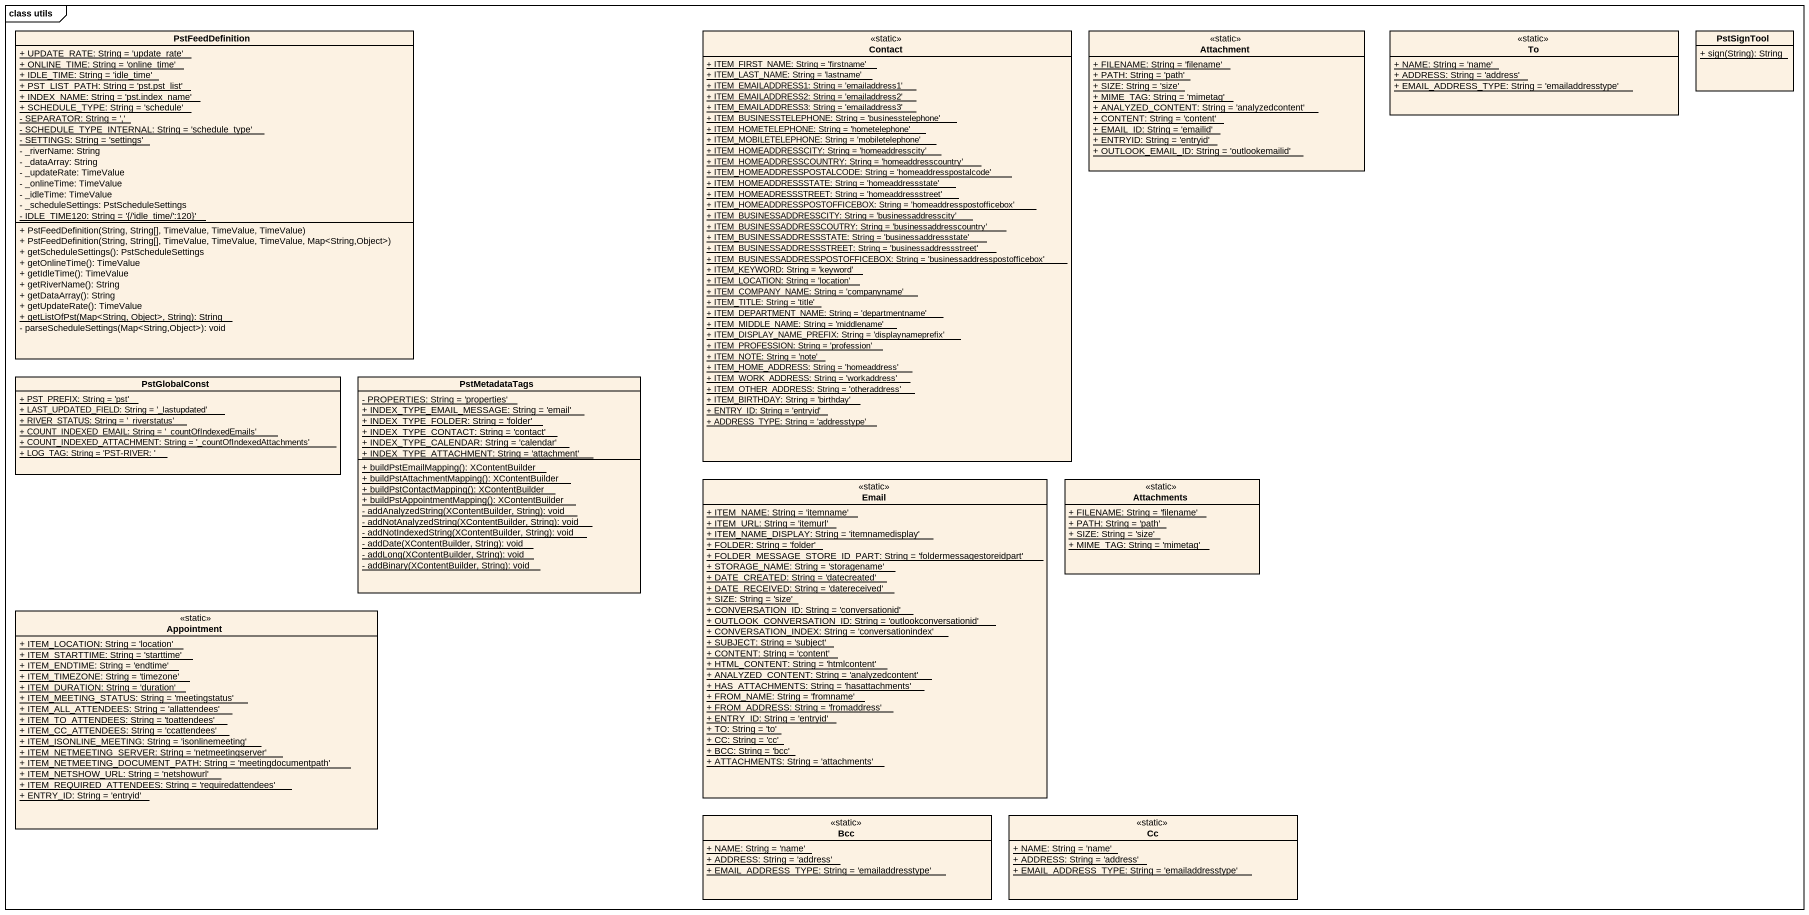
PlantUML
@startuml
mainframe class utils
hide circle
hide empty members
skinparam classAttributeIconSize 0
class PstFeedDefinition {
  {static} + UPDATE_RATE: String = 'update_rate'
  {static} + ONLINE_TIME: String = 'online_time'
  {static} + IDLE_TIME: String = 'idle_time'
  {static} + PST_LIST_PATH: String = 'pst.pst_list'
  {static} + INDEX_NAME: String = 'pst.index_name'
  {static} + SCHEDULE_TYPE: String = 'schedule'
  {static} - SEPARATOR: String = ','
  {static} - SCHEDULE_TYPE_INTERNAL: String = 'schedule_type'
  {static} - SETTINGS: String = 'settings'
  - _riverName: String
  - _dataArray: String
  - _updateRate: TimeValue
  - _onlineTime: TimeValue
  - _idleTime: TimeValue
  - _scheduleSettings: PstScheduleSettings
  {static} - IDLE_TIME120: String = '{/'idle_time/':120}'
  + PstFeedDefinition(String, String[], TimeValue, TimeValue, TimeValue)
  + PstFeedDefinition(String, String[], TimeValue, TimeValue, TimeValue, Map<String,Object>)
  + getScheduleSettings(): PstScheduleSettings
  + getOnlineTime(): TimeValue
  + getIdleTime(): TimeValue
  + getRiverName(): String
  + getDataArray(): String
  + getUpdateRate(): TimeValue
  {static} + getListOfPst(Map<String, Object>, String): String
  - parseScheduleSettings(Map<String,Object>): void
}
class Contact <<static>> {
  {static} + ITEM_FIRST_NAME: String = 'firstname'
  {static} + ITEM_LAST_NAME: String = 'lastname'
  {static} + ITEM_EMAILADDRESS1: String = 'emailaddress1'
  {static} + ITEM_EMAILADDRESS2: String = 'emailaddress2'
  {static} + ITEM_EMAILADDRESS3: String = 'emailaddress3'
  {static} + ITEM_BUSINESSTELEPHONE: String = 'businesstelephone'
  {static} + ITEM_HOMETELEPHONE: String = 'hometelephone'
  {static} + ITEM_MOBILETELEPHONE: String = 'mobiletelephone'
  {static} + ITEM_HOMEADDRESSCITY: String = 'homeaddresscity'
  {static} + ITEM_HOMEADDRESSCOUNTRY: String = 'homeaddresscountry'
  {static} + ITEM_HOMEADDRESSPOSTALCODE: String = 'homeaddresspostalcode'
  {static} + ITEM_HOMEADDRESSSTATE: String = 'homeaddressstate'
  {static} + ITEM_HOMEADRESSSTREET: String = 'homeaddressstreet'
  {static} + ITEM_HOMEADDRESSPOSTOFFICEBOX: String = 'homeaddresspostofficebox'
  {static} + ITEM_BUSINESSADDRESSCITY: String = 'businessaddresscity'
  {static} + ITEM_BUSINESSADDRESSCOUTRY: String = 'businessaddresscountry'
  {static} + ITEM_BUSINESSADDRESSSTATE: String = 'businessaddressstate'
  {static} + ITEM_BUSINESSADDRESSSTREET: String = 'businessaddressstreet'
  {static} + ITEM_BUSINESSADDRESSPOSTOFFICEBOX: String = 'businessaddresspostofficebox'
  {static} + ITEM_KEYWORD: String = 'keyword'
  {static} + ITEM_LOCATION: String = 'location'
  {static} + ITEM_COMPANY_NAME: String = 'companyname'
  {static} + ITEM_TITLE: String = 'title'
  {static} + ITEM_DEPARTMENT_NAME: String = 'departmentname'
  {static} + ITEM_MIDDLE_NAME: String = 'middlename'
  {static} + ITEM_DISPLAY_NAME_PREFIX: String = 'displaynameprefix'
  {static} + ITEM_PROFESSION: String = 'profession'
  {static} + ITEM_NOTE: String = 'note'
  {static} + ITEM_HOME_ADDRESS: String = 'homeaddress'
  {static} + ITEM_WORK_ADDRESS: String = 'workaddress'
  {static} + ITEM_OTHER_ADDRESS: String = 'otheraddress'
  {static} + ITEM_BIRTHDAY: String = 'birthday'
  {static} + ENTRY_ID: String = 'entryid'
  {static} + ADDRESS_TYPE: String = 'addresstype'
}
class Attachment <<static>> {
  {static} + FILENAME: String = 'filename'
  {static} + PATH: String = 'path'
  {static} + SIZE: String = 'size'
  {static} + MIME_TAG: String = 'mimetag'
  {static} + ANALYZED_CONTENT: String = 'analyzedcontent'
  {static} + CONTENT: String = 'content'
  {static} + EMAIL_ID: String = 'emailid'
  {static} + ENTRYID: String = 'entryid'
  {static} + OUTLOOK_EMAIL_ID: String = 'outlookemailid'
}
class To <<static>> {
  {static} + NAME: String = 'name'
  {static} + ADDRESS: String = 'address'
  {static} + EMAIL_ADDRESS_TYPE: String = 'emailaddresstype'
}
class PstSignTool {
  {static} + sign(String): String
}
class PstGlobalConst {
  {static} + PST_PREFIX: String = 'pst'
  {static} + LAST_UPDATED_FIELD: String = '_lastupdated'
  {static} + RIVER_STATUS: String = '_riverstatus'
  {static} + COUNT_INDEXED_EMAIL: String = '_countOfIndexedEmails'
  {static} + COUNT_INDEXED_ATTACHMENT: String = '_countOfIndexedAttachments'
  {static} + LOG_TAG: String = 'PST-RIVER: '
}
class PstMetadataTags {
  {static} - PROPERTIES: String = 'properties'
  {static} + INDEX_TYPE_EMAIL_MESSAGE: String = 'email'
  {static} + INDEX_TYPE_FOLDER: String = 'folder'
  {static} + INDEX_TYPE_CONTACT: String = 'contact'
  {static} + INDEX_TYPE_CALENDAR: String = 'calendar'
  {static} + INDEX_TYPE_ATTACHMENT: String = 'attachment'
  {static} + buildPstEmailMapping(): XContentBuilder
  {static} + buildPstAttachmentMapping(): XContentBuilder
  {static} + buildPstContactMapping(): XContentBuilder
  {static} + buildPstAppointmentMapping(): XContentBuilder
  {static} - addAnalyzedString(XContentBuilder, String): void
  {static} - addNotAnalyzedString(XContentBuilder, String): void
  {static} - addNotIndexedString(XContentBuilder, String): void
  {static} - addDate(XContentBuilder, String): void
  {static} - addLong(XContentBuilder, String): void
  {static} - addBinary(XContentBuilder, String): void
}
class Email <<static>> {
  {static} + ITEM_NAME: String = 'itemname'
  {static} + ITEM_URL: String = 'itemurl'
  {static} + ITEM_NAME_DISPLAY: String = 'itemnamedisplay'
  {static} + FOLDER: String = 'folder'
  {static} + FOLDER_MESSAGE_STORE_ID_PART: String = 'foldermessagestoreidpart'
  {static} + STORAGE_NAME: String = 'storagename'
  {static} + DATE_CREATED: String = 'datecreated'
  {static} + DATE_RECEIVED: String = 'datereceived'
  {static} + SIZE: String = 'size'
  {static} + CONVERSATION_ID: String = 'conversationid'
  {static} + OUTLOOK_CONVERSATION_ID: String = 'outlookconversationid'
  {static} + CONVERSATION_INDEX: String = 'conversationindex'
  {static} + SUBJECT: String = 'subject'
  {static} + CONTENT: String = 'content'
  {static} + HTML_CONTENT: String = 'htmlcontent'
  {static} + ANALYZED_CONTENT: String = 'analyzedcontent'
  {static} + HAS_ATTACHMENTS: String = 'hasattachments'
  {static} + FROM_NAME: String = 'fromname'
  {static} + FROM_ADDRESS: String = 'fromaddress'
  {static} + ENTRY_ID: String = 'entryid'
  {static} + TO: String = 'to'
  {static} + CC: String = 'cc'
  {static} + BCC: String = 'bcc'
  {static} + ATTACHMENTS: String = 'attachments'
}
class Attachments <<static>> {
  {static} + FILENAME: String = 'filename'
  {static} + PATH: String = 'path'
  {static} + SIZE: String = 'size'
  {static} + MIME_TAG: String = 'mimetag'
}
class Appointment <<static>> {
  {static} + ITEM_LOCATION: String = 'location'
  {static} + ITEM_STARTTIME: String = 'starttime'
  {static} + ITEM_ENDTIME: String = 'endtime'
  {static} + ITEM_TIMEZONE: String = 'timezone'
  {static} + ITEM_DURATION: String = 'duration'
  {static} + ITEM_MEETING_STATUS: String = 'meetingstatus'
  {static} + ITEM_ALL_ATTENDEES: String = 'allattendees'
  {static} + ITEM_TO_ATTENDEES: String = 'toattendees'
  {static} + ITEM_CC_ATTENDEES: String = 'ccattendees'
  {static} + ITEM_ISONLINE_MEETING: String = 'isonlinemeeting'
  {static} + ITEM_NETMEETING_SERVER: String = 'netmeetingserver'
  {static} + ITEM_NETMEETING_DOCUMENT_PATH: String = 'meetingdocumentpath'
  {static} + ITEM_NETSHOW_URL: String = 'netshowurl'
  {static} + ITEM_REQUIRED_ATTENDEES: String = 'requiredattendees'
  {static} + ENTRY_ID: String = 'entryid'
}
class Bcc <<static>> {
  {static} + NAME: String = 'name'
  {static} + ADDRESS: String = 'address'
  {static} + EMAIL_ADDRESS_TYPE: String = 'emailaddresstype'
}
class Cc <<static>> {
  {static} + NAME: String = 'name'
  {static} + ADDRESS: String = 'address'
  {static} + EMAIL_ADDRESS_TYPE: String = 'emailaddresstype'
}
@enduml
